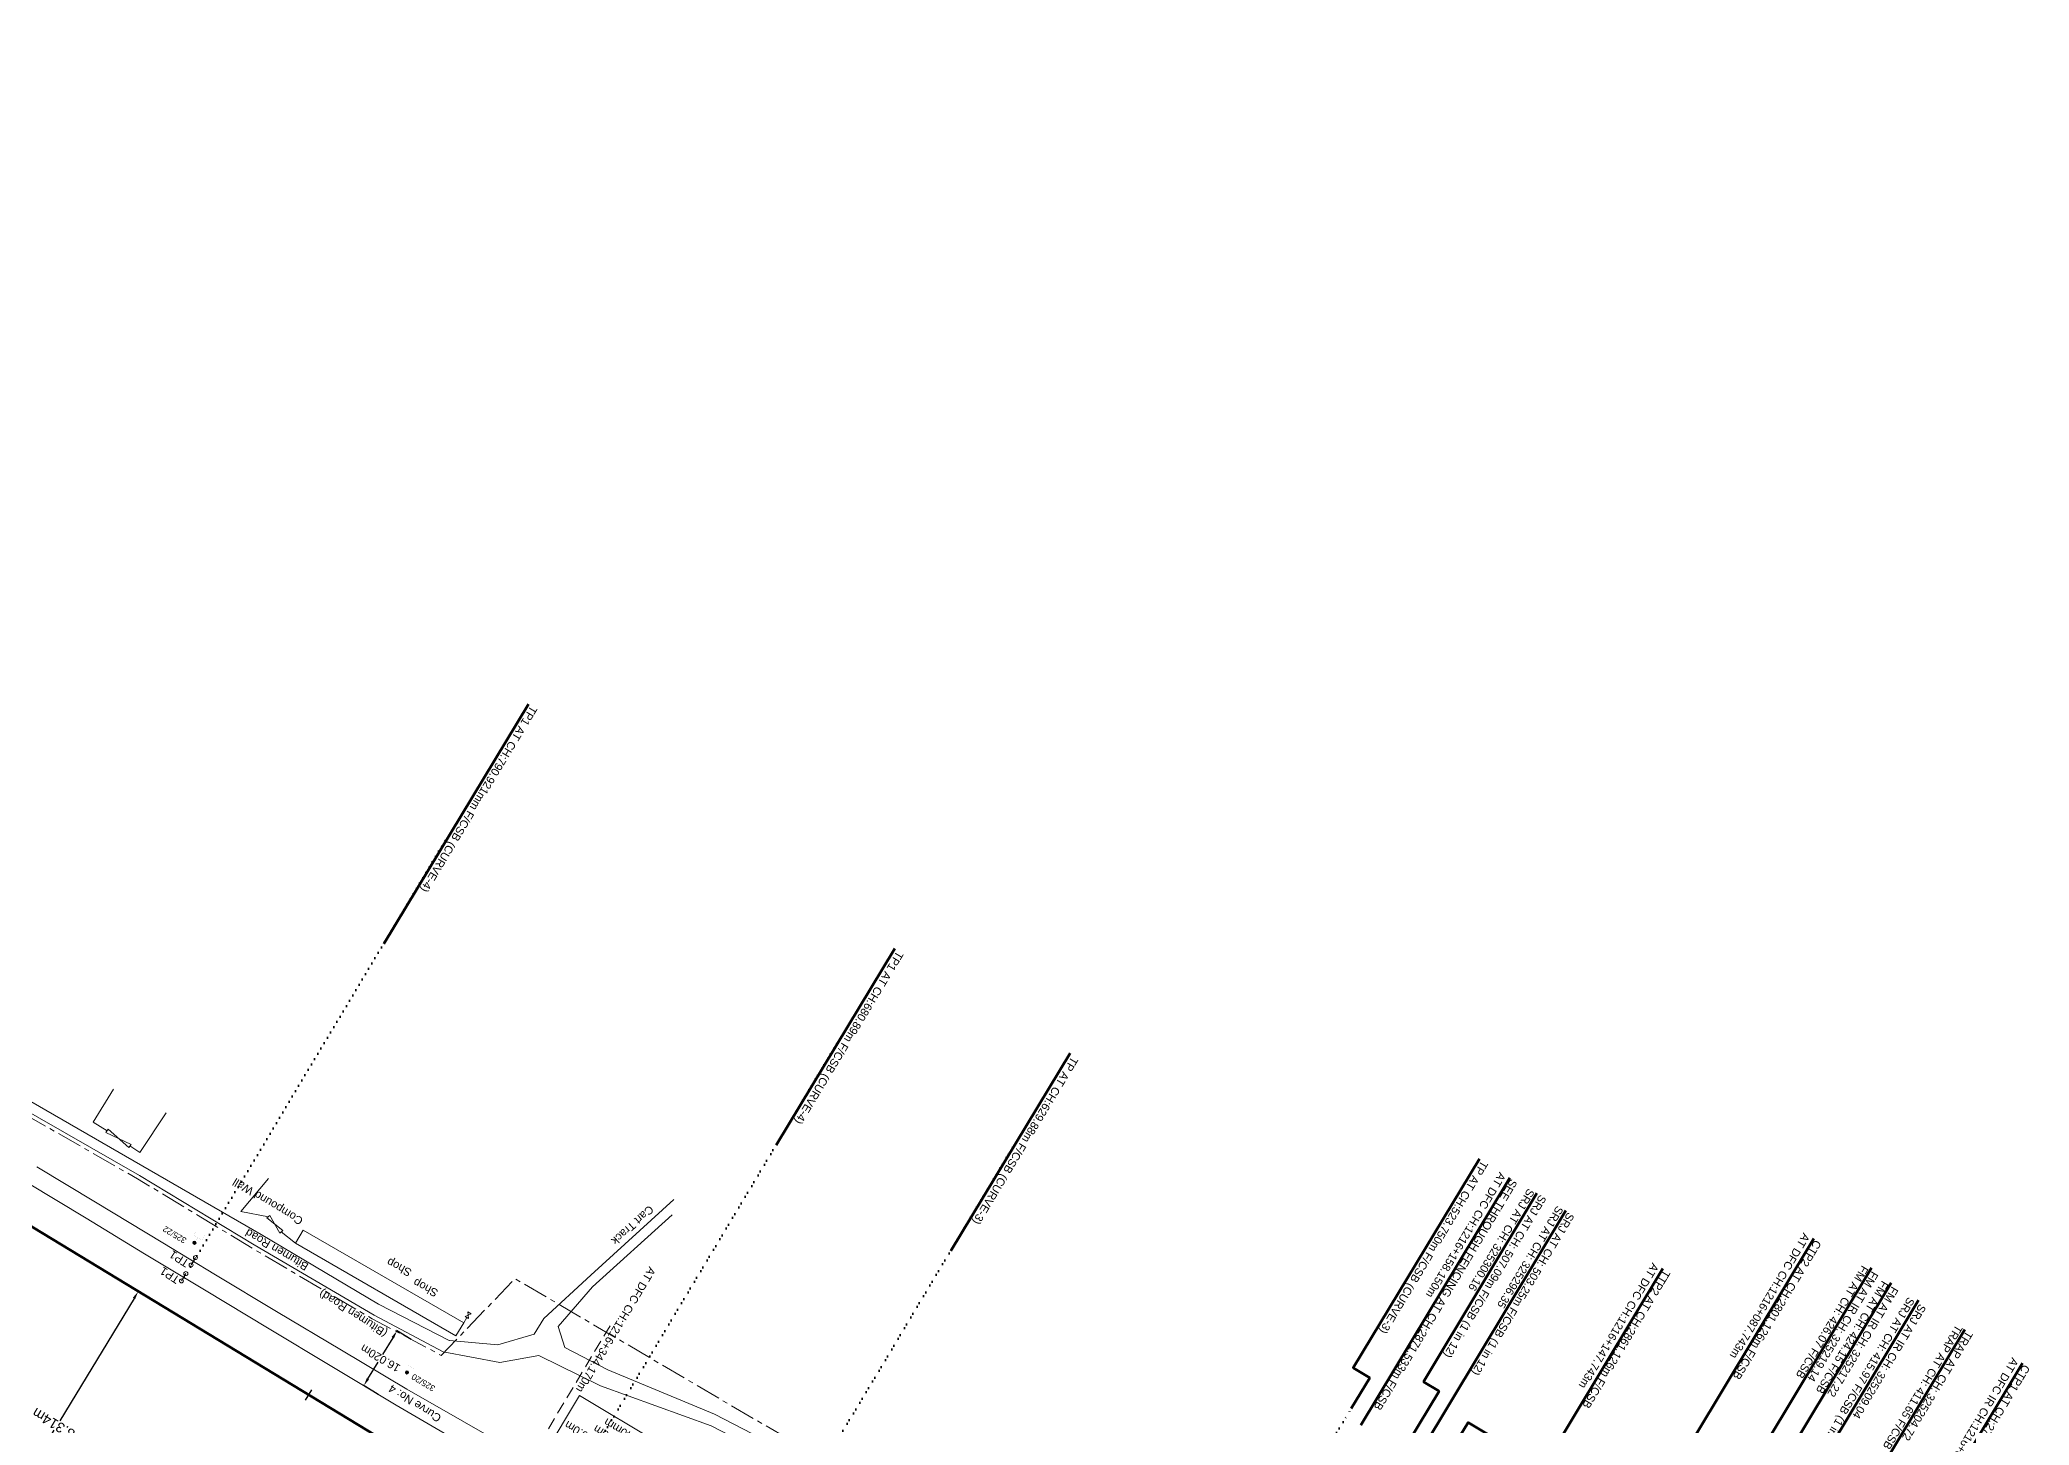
# Model space of a CAD drawing. Header units: metres. Extents: x 622835 to 629437, y 3390046 to 3394575.
# Drawn here: x 623603.2 to 624100.5, y 3394054.3 to 3394400.6 of the extents above; entities that cross this region are included whole.
import ezdxf

# ---------------------------------------------------------------- set-up
doc = ezdxf.new("R2010")
doc.units = ezdxf.units.M
doc.header["$LTSCALE"] = 2
doc.header["$MEASUREMENT"] = 0
doc.header["$PDMODE"] = 35
doc.header["$PDSIZE"] = 5
for name, pattern in [('ACAD_ISO07W100', [3, 0, -3]), ('CENTER', [2, 1.25, -0.25, 0.25, -0.25]), ('CENTER2', [1.125, 0.75, -0.125, 0.125, -0.125]), ('DASHED', [0.75, 0.5, -0.25])]:
    doc.linetypes.add(name, pattern=pattern)
doc.layers.get('Defpoints').update_dxf_attribs({"color": 5, "lineweight": 0})
for name, color, linetype, lineweight in [('BRIDGE DETAILS PLAN', 7, 'Continuous', 0), ('C-ALIG-DG-LINE', 1, 'CENTER2', 70), ('C-ALIG-LABL-DG', 1, 'Continuous', 25), ('Cart Track', 250, 'Continuous', 0), ('Commercial Building Pucca', 7, 'Continuous', 13), ('Compound Wall', 7, 'Continuous', 13), ('DOTED LINE', 7, 'ACAD_ISO07W100', 18), ('Exg track', 7, 'Continuous', 0), ('Gate', 7, 'Continuous', 13), ('IR Cut & Connection', 190, 'Continuous', 0), ("MANDI GOBINDGARH STN. SRJ's", 251, 'Continuous', 0), ('OHE MAST', 7, 'Continuous', 0), ('Proposed TPTC Chainages', 10, 'Continuous', 0), ('RLY BOUNDARY', 32, 'CENTER', 0), ("SARSAWA STN. SRJ's", 7, 'Continuous', 13), ('Subroad Edge', 7, 'Continuous', 0), ('Text', 7, 'Continuous', 0)]:
    doc.layers.add(name, color=color, linetype=linetype, lineweight=lineweight)
doc.layers.add('OHE MAST TEXT', color=251, linetype='Continuous')
doc.styles.add('ARIAL', font='arial.ttf')
doc.styles.get("Standard").update_dxf_attribs({"font": 'arial.ttf'})
doc.styles.add('Style-Arial', font='arial.ttf')
doc.styles.add('Text', font='arial.ttf', dxfattribs={"height": 2})
doc.dimstyles.get("Standard").update_dxf_attribs({"dimtxt": 2.5, "dimasz": 2.5, "dimexe": 0.18, "dimexo": 0.0625, "dimgap": 0.09, "dimtad": 0, "dimtih": 1, "dimtoh": 1, "dimdec": 3, "dimzin": 0, "dimdsep": 46, "dimtxsty": 'Standard', "dimcen": 0.09, "dimaunit": 1, "dimadec": 4, "dimazin": 0, "dimtfac": 1, "dimtdec": 3, "dimtofl": 0, "dimtmove": 0, "dimatfit": 3, "dimfxl": 1, "dimtolj": 1, "dimtzin": 0, "dimarcsym": 0})
doc.dimstyles.new('Standard$0', dxfattribs={"dimscale": 15, "dimtxt": 0.18, "dimasz": 0.18, "dimexe": 0.18, "dimexo": 0.0625, "dimgap": 0.09, "dimtad": 1, "dimtih": 1, "dimtoh": 1, "dimzin": 0, "dimdsep": 46, "dimtxsty": 'Standard', "dimcen": -0.09, "dimclrd": 256, "dimclre": 256, "dimclrt": 256, "dimadec": 0, "dimazin": 0, "dimtfac": 1, "dimtofl": 0, "dimtmove": 0, "dimatfit": 3, "dimfxl": 1, "dimtolj": 1, "dimtzin": 0, "dimlwd": -1, "dimlwe": -1, "dimarcsym": 0})

# ---------------------------------------------------------------- blocks, each defined once
blk = doc.blocks.new('GT')
at = {"layer": 'Gate', "lineweight": 0}
for p, q in [((-0.5, -0.5), (-0.5, 0.5)), ((-0.5, 0.5), (0.5, -0.5)), ((0.5, 0.5), (0.5, -0.5))]:
    blk.add_line(p, q, dxfattribs=at)
at = {"layer": 'Gate', "lineweight": 0, "flags": 128}
blk.add_lwpolyline([(0.5, 0.5), (-0.5, -0.5)], dxfattribs=at)
blk = doc.blocks.new('OHE MAST')
h = blk.add_hatch(color=256)
edge = h.paths.add_edge_path()
edge.add_arc((0, 0), 0.412, 0, 360)
at = {"lineweight": 13, "const_width": 0.008, "flags": 128}
for points in [[(1.2, 2.8), (1.2, 1.6), (-1.2, 1.6), (-1.2, 2.8)], [(0, 1.6), (0, 0)]]:
    blk.add_lwpolyline(points, dxfattribs=at)
blk.add_circle((0, 0), 0.412)
blk = doc.blocks.new('*D612')
at = {"layer": 'Defpoints', "color": 0, "ltscale": 2.5, "transparency": 16777216}
for p in [(623696.13, 3394075.68), (623684.2, 3394064.18), (623687.83, 3394061.98)]:
    blk.add_point(p, dxfattribs=at)
at = {"layer": 'RLY BOUNDARY', "color": 0, "lineweight": -2, "ltscale": 2.5, "transparency": 16777216}
for p, q in [((623691.46, 3394076.17), (623688.92, 3394071.98)), ((623696.08, 3394075.72), (623692.34, 3394077.98)), ((623685.23, 3394065.89), (623687.77, 3394070.08)), ((623687.78, 3394062.01), (623684.04, 3394064.27))]:
    blk.add_line(p, q, dxfattribs=at)
at = {"layer": 'RLY BOUNDARY', "color": 0, "ltscale": 2.5, "transparency": 16777216}
for points in [[(623691.17, 3394076.34), (623691.75, 3394076), (623692.5, 3394077.88)], [(623684.95, 3394066.06), (623685.52, 3394065.72), (623684.2, 3394064.18)]]:
    blk.add_solid(points, dxfattribs=at)
at = {"layer": 'RLY BOUNDARY', "color": 0, "lineweight": 0, "ltscale": 2.5, "transparency": 16777216, "insert": (623688.35, 3394071.03), "char_height": 2, "attachment_point": 5, "rotation": 150}
blk.add_mtext('\\A1;16.020m', dxfattribs=at)
blk = doc.blocks.new('Tick Hor')
blk.add_lwpolyline([(-0.5, 0), (0.5, 0)])
blk = doc.blocks.new('*D464')
at = {"layer": 'C-ALIG-LABL-DG', "color": 0, "linetype": 'Continuous', "lineweight": -2, "transparency": 16777216}
for p, q in [((623626.78, 3394085.99), (623608.21, 3394055.4)), ((623625.82, 3394088.91), (623627.97, 3394087.61)), ((623588.21, 3394022.47), (623606.79, 3394053.06)), ((623585.18, 3394021.97), (623587.33, 3394020.67))]:
    blk.add_line(p, q, dxfattribs=at)
at = {"layer": 'C-ALIG-LABL-DG', "color": 0, "linetype": 'Continuous', "transparency": 16777216}
for points in [[(623627.06, 3394085.82), (623626.49, 3394086.17), (623627.82, 3394087.7)], [(623588.5, 3394022.3), (623587.93, 3394022.64), (623587.18, 3394020.76)]]:
    blk.add_solid(points, dxfattribs=at)
at = {"layer": 'Defpoints', "color": 0, "linetype": 'Continuous', "transparency": 16777216}
for p in [(623625.77, 3394088.94), (623627.82, 3394087.7), (623585.13, 3394022, -0.06)]:
    blk.add_point(p, dxfattribs=at)
at = {"layer": 'C-ALIG-LABL-DG', "color": 0, "linetype": 'Continuous', "lineweight": 25, "transparency": 16777216, "insert": (623607.5, 3394054.23), "char_height": 2.5, "attachment_point": 5, "rotation": 149.1236}
blk.add_mtext('\\A1;78.314m', dxfattribs=at)

msp = doc.modelspace()

# ---------------------------------------------------------------- linework, layer by layer
at = {"layer": 'C-ALIG-DG-LINE', "color": 1, "linetype": 'Continuous', "lineweight": 50, "flags": 128}
msp.add_lwpolyline([(623885.9911, 3393930.9672), (623486.0555, 3394173.764)], dxfattribs=at)
at = {"layer": 'Cart Track', "lineweight": 13, "flags": 128}
for points in [[(623705.6032, 3394075.4417), (623717.7166, 3394074.3563), (623726.7594, 3394077.0149), (623729.2327, 3394080.9617), (623740.9083, 3394091.7968), (623761.7077, 3394110.6701)], [(623761.2697, 3394106.8633), (623741.3938, 3394088.9136), (623732.7822, 3394078.958), (623734.4436, 3394073.6905), (623745.1673, 3394068.123), (623771.874, 3394057.0263), (623814.8167, 3394034.7731), (623841.2043, 3394017.5574), (623869.3571, 3394001.834), (623892.7, 3393988.4371), (623909.0075, 3393978.7495), (623940.4472, 3393958.0688), (623970.662, 3393936.9791), (624017.3025, 3393912.6119)], [(624022.1467, 3393908.6443), (623968.0223, 3393934.6518), (623937.7899, 3393955.4357), (623907.6149, 3393975.874), (623890.7466, 3393986.1523), (623867.3523, 3393999.6299), (623841.0382, 3394014.0923), (623813.6486, 3394032.0756), (623771.0489, 3394054.0991), (623743.3963, 3394064.1717), (623727.944, 3394071.6981), (623718.203, 3394069.9621), (623704.0515, 3394072.6038)]]:
    msp.add_lwpolyline(points, dxfattribs=at)
at = {"layer": 'Commercial Building Pucca'}
msp.add_3dface([(623709.1789, 3394079.8963), (623707.2477, 3394076.6482), (623667.1214, 3394099.7753), (623669.0871, 3394103.0815)], dxfattribs=at)
msp.add_3dface([(623709.1789, 3394079.8963), (623707.2477, 3394076.6482), (623667.1214, 3394099.7753), (623669.0871, 3394103.0815)], dxfattribs=at)
at = {"layer": 'Compound Wall', "flags": 128}
for points in [[(623620.033, 3394127.869), (623616.5798, 3394130.039), (623621.6545, 3394138.3234)], [(623625.766, 3394124.0952), (623628.2348, 3394122.4119), (623634.8112, 3394132.3708)], [(623660.4052, 3394115.9686), (623653.4488, 3394107.6944), (623660.355, 3394106.4141)], [(623663.5504, 3394102.6087), (623667.1214, 3394099.7753)], [(623709.1789, 3394079.8963), (623709.957, 3394081.2112)]]:
    msp.add_lwpolyline(points, dxfattribs=at)
at = {"layer": 'Compound Wall', "lineweight": 20, "flags": 128}
for points in [[(623660.4052, 3394115.9686), (623653.4488, 3394107.6944), (623660.355, 3394106.4141)], [(623663.5504, 3394102.6087), (623667.1214, 3394099.7753)], [(623709.1789, 3394079.8963), (623709.957, 3394081.2112)]]:
    msp.add_lwpolyline(points, dxfattribs=at)
at = {"layer": 'DOTED LINE', "linetype": 'ACAD_ISO07W100', "lineweight": 50, "ltscale": 0.5}
for p, q in [((623639.2879, 3394091.2095), (623704.631, 3394200.5349)), ((623641.6972, 3394095.1958), (623704.6499, 3394200.5236)), ((623733.9741, 3394035.2127), (623802.7202, 3394150.1866)), ((623736.6057, 3394039.567), (623802.7409, 3394150.1742)), ((623778.5086, 3394010.3006), (623846.4956, 3394124.0047)), ((623781.1603, 3394014.6879), (623846.5164, 3394123.9922)), ((623870.7055, 3393957.6824), (623931.0117, 3394058.5409)), ((623873.2724, 3393961.9293), (623931.032, 3394058.5288))]:
    msp.add_line(p, q, dxfattribs=at)
at = {"layer": 'Exg track', "linetype": 'Continuous', "lineweight": 13}
for p, q in [((623641.045, 3394094.3474), (623642.1331, 3394096.1682)), ((623638.6357, 3394090.3611), (623639.7238, 3394092.1819))]:
    msp.add_line(p, q, dxfattribs=at)
at = {"layer": 'Exg track'}
msp.add_lwpolyline([(623757.9027, 3394049.907), (623749.1044, 3394035.2044), (623729.3015, 3394046.9837), (623738.0998, 3394061.6864)], close=True, dxfattribs=at)
at = {"layer": 'Exg track', "linetype": 'Continuous', "lineweight": 13}
for centre in [(623642.1331, 3394096.1682), (623638.6357, 3394090.3611), (623639.7238, 3394092.1819), (623641.045, 3394094.3474)]:
    msp.add_circle(centre, 0.5, dxfattribs=at)
at = {"layer": 'IR Cut & Connection', "color": 7, "lineweight": 0, "flags": 128}
for points in [[(623862.2379, 3393968.5677), (623853.2863, 3393973.9299), (623835.9824, 3393983.8634), (623818.8128, 3393993.7199), (623803.6605, 3394002.1675), (623787.9631, 3394010.9188), (623772.7229, 3394019.3672), (623756.5208, 3394028.3489), (623739.9911, 3394037.6608), (623723.0241, 3394047.2197), (623708.8198, 3394055.3511), (623694.9735, 3394063.278), (623678.6319, 3394073.0203), (623662.397, 3394082.6991), (623647.1746, 3394091.8866), (623633.9665, 3394099.8584), (623617.179, 3394109.9994), (623602.4504, 3394118.8966)], [(623855.6103, 3393966.6231), (623850.3682, 3393969.7287), (623833.3308, 3393979.4659), (623816.2957, 3393989.2017), (623800.9992, 3393997.7489), (623785.705, 3394006.2935), (623770.0898, 3394014.9921), (623754.4762, 3394023.69), (623737.3713, 3394033.3044), (623720.2725, 3394042.9159), (623706.2743, 3394051.1118), (623692.2735, 3394059.3095), (623676.196, 3394068.9724), (623660.1155, 3394078.6372), (623644.7716, 3394087.897), (623629.427, 3394097.1571), (623614.7726, 3394106.0031), (623600.1179, 3394114.8494)]]:
    msp.add_lwpolyline(points, dxfattribs=at)
at = {"layer": "MANDI GOBINDGARH STN. SRJ's", "color": 0, "lineweight": 50, "flags": 128}
for points in [[(623725.3795, 3394234.5459), (623689.1715, 3394174.6368)], [(623816.9642, 3394173.4184), (623787.2752, 3394124.2956)], [(623860.7368, 3394147.2455), (623830.9228, 3394097.9158)], [(623963.0287, 3394120.8725), (623931.476, 3394068.6661), (623935.6506, 3394066.17), (623930.9953, 3394058.4674)], [(623984.6489, 3394107.951), (623948.5482, 3394047.9786)], [(624022.0832, 3394028.8358), (624061.0385, 3394093.6001)], [(624029.6402, 3394029.5004), (624065.943, 3394089.8561)], [(624036.7469, 3394025.5067), (624072.8041, 3394085.511)], [(624084.3514, 3394078.238), (624055.2181, 3394029.8281), (624055.364, 3394029.7539), (624048.4344, 3394018.1681)]]:
    msp.add_lwpolyline(points, dxfattribs=at)
at = {"layer": "MANDI GOBINDGARH STN. SRJ's", "color": 0, "lineweight": 50}
msp.add_lwpolyline([(623945.2432, 3394049.9482), (623952.9653, 3394062.7766), (623949.0825, 3394065.1294), (623977.4328, 3394112.2599)], dxfattribs=at)
at = {"layer": 'Proposed TPTC Chainages', "color": 1, "lineweight": 50, "flags": 128}
for points in [[(623970.6503, 3394116.1538), (623933.4128, 3394054.293)], [(624046.6379, 3394100.9367), (624016.7256, 3394051.2448), (624024.9216, 3394046.3443), (624018.7328, 3394036.0632)], [(624008.8835, 3394093.4547), (623978.9712, 3394043.7628), (623960.1945, 3394054.9991), (623954.0057, 3394044.718)], [(624098.7929, 3394069.7879), (624058.5113, 3394002.8232)]]:
    msp.add_lwpolyline(points, dxfattribs=at)
at = {"layer": 'RLY BOUNDARY', "lineweight": 20, "ltscale": 2.5, "flags": 128}
msp.add_lwpolyline([(624082.2372, 3393876.9217), (623994.8138, 3393929.607), (623900.9851, 3393986.0695), (623823.0282, 3394031.636), (623721.9959, 3394090.9387), (623703.5821, 3394071.7208), (623686.3174, 3394080.8987), (623656.2732, 3394098.555), (623627.6506, 3394115.8836), (623596.3992, 3394133.7712), (623561.6083, 3394154.5801), (623519.2318, 3394180.2787), (623495.4509, 3394194.0451), (623462.5543, 3394213.7108), (623456.6766, 3394217.3012), (623394.9081, 3394255.1289), (623364.5309, 3394273.6022), (623333.4731, 3394292.8887), (623302.8543, 3394310.2056), (623273.9451, 3394327.7179), (623208.1343, 3394368.6587), (623199.8719, 3394371.728), (623158.3771, 3394398.3692), (623154.6672, 3394400.5571)], dxfattribs=at)
at = {"layer": "SARSAWA STN. SRJ's", "color": 1, "linetype": 'DASHED', "lineweight": 15, "ltscale": 3}
msp.add_line((623718.8001, 3394034.103), (623745.9702, 3394079.5435), dxfattribs=at)
at = {"layer": 'Subroad Edge', "lineweight": 15, "flags": 128}
for points in [[(623463.0675, 3394214.5691), (623495.958, 3394194.907), (623519.7417, 3394181.139), (623562.1242, 3394155.4367), (623596.9043, 3394134.6343), (623628.158, 3394116.7454), (623656.7855, 3394099.4138), (623686.8056, 3394081.7717), (623704.0515, 3394072.6038)], [(623465.6969, 3394216.5328), (623496.9697, 3394197.6204), (623521.4621, 3394182.8537), (623564.8523, 3394157.9517), (623600.9503, 3394135.2156), (623658.5193, 3394101.9619), (623687.8621, 3394084.5197), (623705.5652, 3394075.4445), (623705.597, 3394075.429)]]:
    msp.add_lwpolyline(points, dxfattribs=at)

# ---------------------------------------------------------------- block references
at = {"layer": 'C-ALIG-LABL-DG', "color": 1, "linetype": 'Continuous', "lineweight": 25, "xscale": 3, "yscale": 3, "zscale": 3, "rotation": 238.7384860282074}
msp.add_blockref('Tick Hor', (623670.3603, 3394061.8744), dxfattribs=at)
at = {"layer": 'Gate'}
for p, xscale, yscale, zscale, rotation in [((623622.8995, 3394125.9821), 6.863530432369624, 0.9997814888905844, 2.619547799663205, 326.2838740140381), ((623661.9527, 3394104.5114), 4.969123205820121, 0.9997814888905845, 2.228909463660557, 130.2838740145399), ((623661.9527, 3394104.5114), 4.969123205820121, 0.9997814888905845, 2.228909463660557, 130.2838740145399), ((623710.2834, 3394081.8095), 1.363087577256964, 0.9997814888905844, 1.16738585201219, 61.28387401396176), ((623710.2834, 3394081.8095), 1.363087577256964, 0.9997814888905844, 1.16738585201219, 61.28387401396176)]:
    msp.add_blockref('GT', p, dxfattribs=dict(at, xscale=xscale, yscale=yscale, zscale=zscale, rotation=rotation))
at = {"layer": 'OHE MAST', "color": 2, "rotation": 329.0208306544455}
for p in [(623641.8669, 3394099.8927), (623695.0005, 3394067.4978)]:
    msp.add_blockref('OHE MAST', p, dxfattribs=at)

# ---------------------------------------------------------------- texts
at = {"layer": 'BRIDGE DETAILS PLAN', "color": 10, "style": 'Style-Arial'}
msp.add_text('AT DFC CH:1216+344.170m', height=2, rotation=239.123596, dxfattribs=at).set_placement((623755.5615, 3394094.0918))
at = {"layer": 'Exg track', "style": 'ARIAL'}
msp.add_text('Curve No: 4', height=2, rotation=147.420567, dxfattribs=at).set_placement((623703.7827, 3394056.5769))
at = {"layer": 'Exg track', "insert": (623756.1883, 3394049.4757), "char_height": 2, "attachment_point": 7, "rotation": 149.123596, "line_spacing_factor": 0.84, "style": 'ARIAL'}
msp.add_mtext('Curve No: 4\\PDegree: 1%%D\\PRadius: 1750.0m\\PCL: 110.0m\\PSE: 40mm', dxfattribs=at)
at = {"layer": "MANDI GOBINDGARH STN. SRJ's", "color": 0, "lineweight": 9, "style": 'Style-Arial'}
for s, rotation, p in [('TP1 AT CH:790.921mm F/CSB (CURVE-4)', 239, (623725.9456, 3394234.294)), ('TP1 AT CH:680.89m F/CSB (CURVE-4)', 239, (623817.4803, 3394172.9665)), ('TP AT CH:629.88m F/CSB (CURVE-3)', 239, (623861.1279, 3394146.5867)), ('TP AT CH:523.750m F/CSB (CURVE-3)', 239, (623963.5948, 3394120.6206)), ('SRJ AT CH: 507.09m F/CSB (1 in 12)', 238.971941, (623978.1827, 3394112.0623)), ('SRJ AT CH: 325300.16', 238.971941, (623975.2279, 3394113.6321)), ('SRJ AT CH: 503.25m F/CSB (1 in 12)', 238.971941, (623985.1715, 3394107.6606)), ('SRJ AT CH: 325296.35', 238.971941, (623982.43, 3394109.2998)), ('FM AT CH: 426.07 F/CSB', 238.953949, (624058.6901, 3394094.404)), ('FM AT IR CH: 325219.14', 238.953949, (624061.1529, 3394092.9553)), ('FM AT CH: 424.15 F/CSB', 238.953949, (624063.7043, 3394090.5946)), ('FM AT IR CH: 325217.22', 238.953949, (624066.167, 3394089.1459)), ('SRJ AT CH: 415.97 F/CSB', 238.953949, (624070.2192, 3394086.4803)), ('SRJ AT IR CH: 325209.04', 238.953949, (624073.0784, 3394084.7707)), ('TRAP AT CH: 411.65 F/CSB', 238.953949, (624082.2029, 3394079.5955)), ('TRAP AT CH: 325204.72', 238.953949, (624084.7577, 3394078.0679)), ('(1 in 12) ', 238.953949, (624052.7771, 3394056.9492))]:
    msp.add_text(s, height=2, rotation=rotation, dxfattribs=at).set_placement(p)
at = {"layer": "MANDI GOBINDGARH STN. SRJ's", "color": 0, "lineweight": 13, "char_height": 2, "attachment_point": 4, "rotation": 147.199322, "line_spacing_factor": 0.6, "style": 'Style-Arial'}
for insert in [(623640.1883, 3394094.4821), (623637.8334, 3394090.3659)]:
    msp.add_mtext('\\pxsm1;TP1 ', dxfattribs=dict(at, insert=insert))
at = {"layer": 'OHE MAST TEXT', "style": 'ARIAL'}
for s, p in [('325/22', (623640.0577, 3394100.8993)), ('325/20', (623702.2019, 3394063.9325))]:
    msp.add_text(s, height=1.5, rotation=149, dxfattribs=at).set_placement(p)
at = {"layer": 'Proposed TPTC Chainages', "color": 1, "lineweight": 0, "char_height": 2, "attachment_point": 4, "rotation": 239, "line_spacing_factor": 0.6, "style": 'ARIAL'}
for s, insert in [('\\pxsm1;SEE THROUGH FENCING AT CH:2871.533m F/CSB\\PAT DFC CH:1216+158.150m', (623970.3218, 3394116.363)), ('\\pxsm1;CTP2 AT CH:2801.126m F/CSB\\PAT DFC CH:1216+087.743m', (624046.3094, 3394101.1459)), ('\\pxsm1;TTP2 AT CH:2861.126m F/CSB\\PAT DFC CH:1216+147.743m', (624008.5551, 3394093.6639)), ('\\pxsm1;CTP1 AT CH:2769.134m F/CSB\\PAT DFC IR CH:1216+055.751m', (624098.4644, 3394069.9971))]:
    msp.add_mtext(s, dxfattribs=dict(at, insert=insert))
at = {"layer": 'Subroad Edge', "style": 'ARIAL'}
for s, rotation, p in [('Cart Track', 222.084914, (623755.5493, 3394109.3948)), ('Bitumen Road', 149.5, (623670.5778, 3394094.5296))]:
    msp.add_text(s, height=2, rotation=rotation, dxfattribs=at).set_placement(p)
at = {"layer": 'Text'}
for s, rotation, style, p in [('Compound Wall', 148.828444, 'ARIAL', (623669.2325, 3394105.8989)), ('Shop', 151.983747, 'ARIAL', (623702.9755, 3394087.9817)), ('(Bitumen Road)', 147.389486, 'Text', (623690.2978, 3394077.7971))]:
    msp.add_text(s, height=2, rotation=rotation, dxfattribs=dict(at, style=style)).set_placement(p)
for s, rotation, p in [('Compound Wall', 148.828444, (623669.2325, 3394105.8989)), ('Shop', 151.983747, (623696.3755, 3394093.0817))]:
    msp.add_text(s, height=2, rotation=rotation, dxfattribs=at).set_placement(p)

# ---------------------------------------------------------------- dimensions: what is measured, and where the dimension line sits
at = {"layer": 'C-ALIG-LABL-DG', "color": 1, "linetype": 'Continuous', "lineweight": 25}
dim = msp.add_aligned_dim(p1=(623585.131, 3394022.0008, -0.0564), p2=(623625.7715, 3394088.9438), distance=-2.3927, dimstyle='Standard$0', override={"dimscale": 1, "dimtxt": 2.5, "dimasz": 2, "dimtad": 0, "dimdec": 3, "dimdsep": 0, "dimpost": 'm', "dimcen": 0.09, "dimclrd": 0, "dimclre": 0, "dimclrt": 0, "dimaunit": 1, "dimadec": 4, "dimtdec": 3, "dimtmove": 2, "dimlwd": 65534, "dimlwe": 65534}, dxfattribs=at)
dim.commit()
dim.dimension.update_dxf_attribs({"geometry": '*D464', "text_midpoint": (623607.4965, 3394054.2306)})
at = {"layer": 'RLY BOUNDARY', "color": 18, "lineweight": 0, "ltscale": 2.5, "true_color": 0x000000}
dim = msp.add_aligned_dim(p1=(623696.129, 3394075.6828), p2=(623687.8321, 3394061.9789), distance=-4.2472, dimstyle='Standard', override={"dimtxt": 2, "dimasz": 2, "dimdec": 3, "dimpost": 'm'}, dxfattribs=at)
dim.commit()
dim.dimension.update_dxf_attribs({"geometry": '*D612', "text_midpoint": (623688.3474, 3394071.0305), "text_rotation": 150})

doc.saveas('drawing.dxf')
